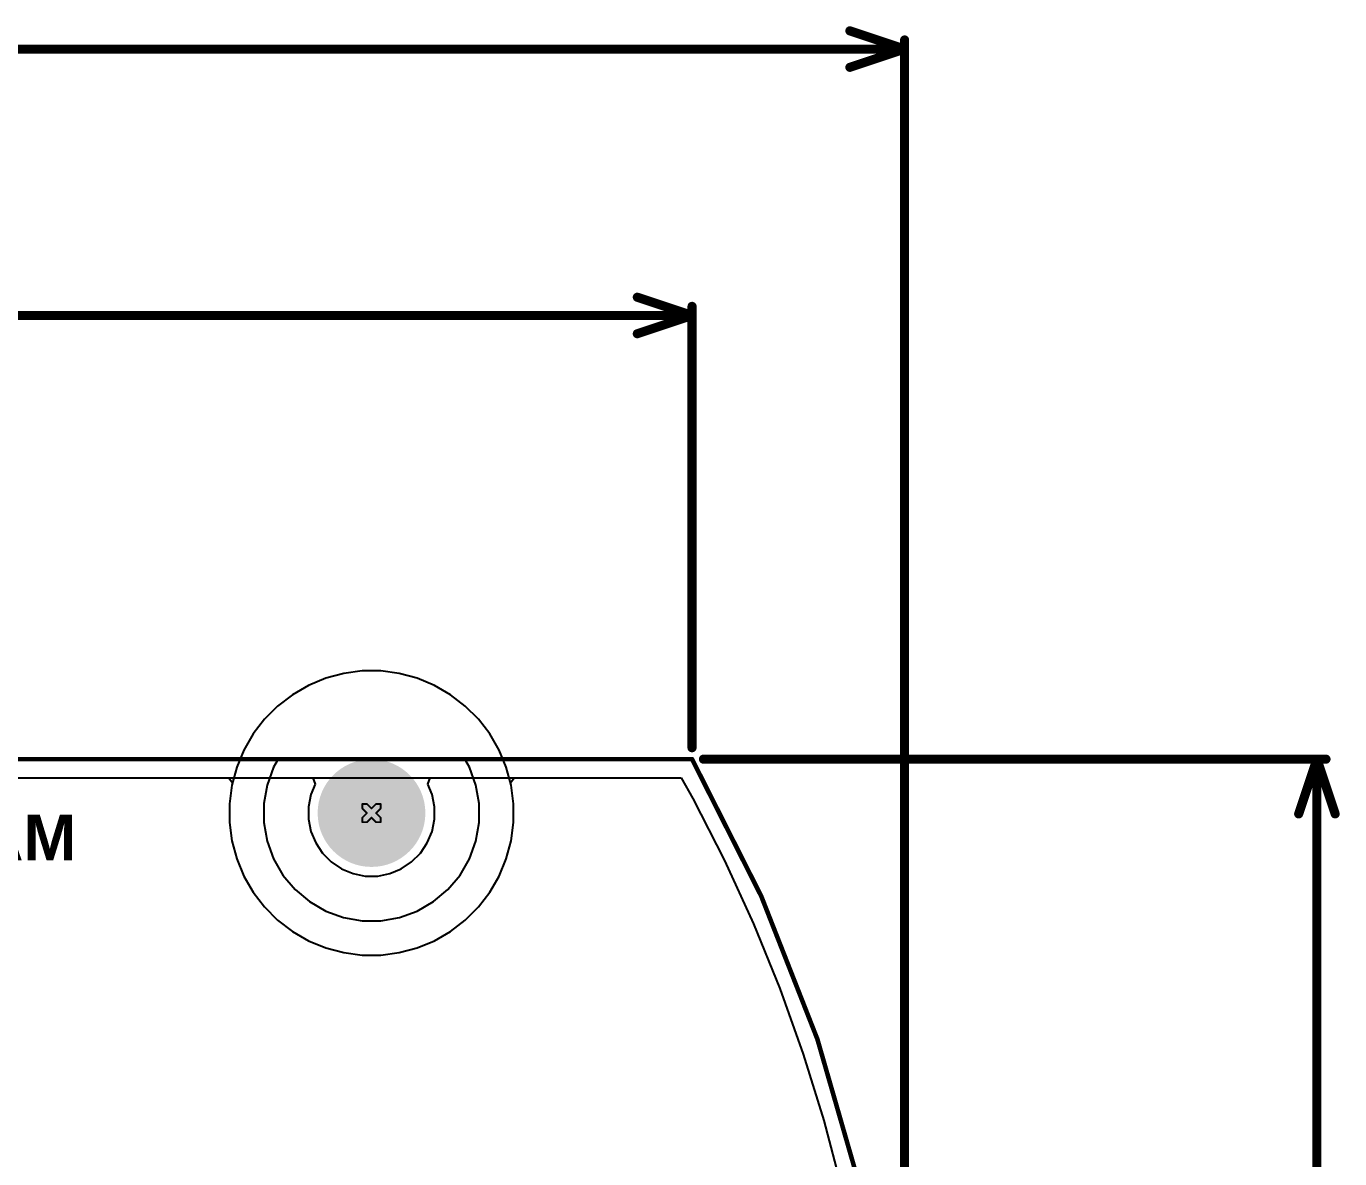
# Model space of a CAD drawing. Header units: inches. Extents: x -6 to 385, y -2 to 98.
# Drawn here: x 61.06 to 97.63, y 33.88 to 65.41 of the extents above; entities that cross this region are included whole.
import ezdxf

# ---------------------------------------------------------------- set-up
doc = ezdxf.new("R2010")
doc.units = ezdxf.units.IN
for name, color, linetype in [('Board outline', 216, 'Continuous'), ('Bottom Layer', 5, 'Continuous'), ('Bottom Overlay', 54, 'Continuous'), ('Bottom Solder', 6, 'Continuous'), ('Dimensions', 6, 'Continuous'), ('Drill Drawing', 1, 'Continuous'), ('Layer 1', 16, 'Continuous'), ('Layer 2', 76, 'Continuous'), ('Multi-Layer', 9, 'Continuous'), ('Pad Holes', 156, 'Continuous'), ('Top Layer', 1, 'Continuous'), ('Top Solder', 216, 'Continuous')]:
    doc.layers.add(name, color=color, linetype=linetype)
doc.styles.add('Arial_Bold', font='', dxfattribs={"height": 0.2})
doc.styles.get('Arial_Bold').set_extended_font_data('Arial', bold=True)

msp = doc.modelspace()

# ---------------------------------------------------------------- hatches: boundary and pattern name
at = {"layer": 'Bottom Layer'}
h = msp.add_hatch(color=5, dxfattribs=at)
edge = h.paths.add_edge_path()
edge.add_arc((70.67, 43.5), 0.762, 0, 360)
at = {"layer": 'Bottom Solder'}
h = msp.add_hatch(color=6, dxfattribs=at)
edge = h.paths.add_edge_path()
edge.add_arc((70.67, 43.5), 0.864, 0, 360)
at = {"layer": 'Layer 1'}
h = msp.add_hatch(color=16, dxfattribs=at)
edge = h.paths.add_edge_path()
edge.add_arc((70.67, 43.5), 0.762, 0, 360)
at = {"layer": 'Layer 2'}
h = msp.add_hatch(color=76, dxfattribs=at)
edge = h.paths.add_edge_path()
edge.add_arc((70.67, 43.5), 0.762, 0, 360)
at = {"layer": 'Multi-Layer'}
h = msp.add_hatch(color=9, dxfattribs=at)
edge = h.paths.add_edge_path()
edge.add_arc((70.67, 43.5), 0.762, 0, 360)
at = {"layer": 'Pad Holes'}
h = msp.add_hatch(color=7, dxfattribs=at)
edge = h.paths.add_edge_path()
edge.add_arc((70.67, 43.5), 1.5, 0, 360)
at = {"layer": 'Top Layer'}
h = msp.add_hatch(color=1, dxfattribs=at)
edge = h.paths.add_edge_path()
edge.add_arc((70.67, 43.5), 0.762, 0, 360)
at = {"layer": 'Top Solder'}
h = msp.add_hatch(color=216, dxfattribs=at)
edge = h.paths.add_edge_path()
edge.add_arc((70.67, 43.5), 0.864, 0, 360)

# ---------------------------------------------------------------- linework, layer by layer
at = {"layer": 'Board outline'}
for points in [[(0, 45, 0.127, 0.127, 0), (79.597, 45, 0.127, 0.127, 0)], [(79.597, 45, 0.127, 0.127, -0.263107), (79.597, 0, 0.127, 0.127, 0)]]:
    msp.add_lwpolyline(points, format="xyseb", dxfattribs=at)
msp.add_lwpolyline([(79.565, 45, 0.0635, 0.0635, 1), (79.628, 45, 0.0635, 0.0635, 1)], format="xyseb", close=True, dxfattribs=at)
msp.add_lwpolyline([(79.565, 45, 0.0635, 0.0635, 1), (79.628, 45, 0.0635, 0.0635, 1)], format="xyseb", close=True, dxfattribs=at)
at = {"layer": 'Bottom Layer'}
for p, q in [((69.396, 47.253), (68.917, 47.055)), ((69.896, 47.387), (69.396, 47.253)), ((70.41, 47.455), (69.896, 47.387)), ((70.67, 47.455), (70.41, 47.455)), ((70.929, 47.455), (70.67, 47.455)), ((71.443, 47.387), (70.929, 47.455)), ((71.943, 47.253), (71.443, 47.387)), ((72.422, 47.055), (71.943, 47.253)), ((68.917, 47.055), (68.468, 46.795)), ((72.871, 46.795), (72.422, 47.055)), ((68.056, 46.48), (67.69, 46.113)), ((68.468, 46.795), (68.056, 46.48)), ((73.283, 46.48), (72.871, 46.795)), ((73.649, 46.113), (73.283, 46.48)), ((67.69, 46.113), (67.374, 45.702)), ((73.965, 45.702), (73.649, 46.113)), ((67.374, 45.702), (67.115, 45.253)), ((74.224, 45.253), (73.965, 45.702)), ((67.115, 45.253), (66.917, 44.774)), ((68.071, 45), (67.94, 44.773)), ((73.268, 45), (68.071, 45)), ((73.399, 44.773), (73.268, 45)), ((73.268, 45), (73.268, 45)), ((74.422, 44.774), (74.224, 45.253)), ((66.917, 44.774), (66.782, 44.273)), ((67.94, 44.773), (67.761, 44.279)), ((73.578, 44.279), (73.399, 44.773)), ((74.557, 44.273), (74.422, 44.774)), ((31.125, 44.482), (66.692, 44.482)), ((66.692, 44.482), (66.801, 44.341)), ((66.782, 44.273), (66.715, 43.759)), ((66.782, 44.273), (66.715, 43.759)), ((66.801, 44.341), (66.782, 44.273)), ((67.761, 44.279), (67.67, 43.762)), ((73.67, 43.762), (73.578, 44.279)), ((74.538, 44.341), (74.647, 44.482)), ((74.557, 44.273), (74.538, 44.341)), ((74.624, 43.759), (74.557, 44.273)), ((74.624, 43.759), (74.557, 44.273)), ((74.647, 44.482), (79.294, 44.482)), ((79.294, 44.482), (79.623, 43.901)), ((79.623, 43.901), (80.503, 42.175)), ((66.715, 43.759), (66.715, 43.5)), ((66.715, 43.759), (66.715, 43.241)), ((67.67, 43.762), (67.67, 43.238)), ((73.67, 43.238), (73.67, 43.762)), ((74.624, 43.5), (74.624, 43.759)), ((74.624, 43.241), (74.624, 43.759)), ((66.715, 43.5), (66.715, 43.5)), ((66.715, 43.5), (66.715, 43.241)), ((66.715, 43.241), (66.782, 42.727)), ((66.715, 43.241), (66.782, 42.727)), ((67.67, 43.238), (67.761, 42.721)), ((73.578, 42.721), (73.67, 43.238)), ((74.557, 42.727), (74.624, 43.241)), ((74.557, 42.727), (74.624, 43.241)), ((74.624, 43.241), (74.624, 43.5)), ((66.782, 42.727), (66.917, 42.226)), ((66.782, 42.727), (66.917, 42.226)), ((67.761, 42.721), (67.94, 42.227)), ((73.399, 42.227), (73.578, 42.721)), ((74.422, 42.226), (74.557, 42.727)), ((74.422, 42.226), (74.557, 42.727)), ((66.917, 42.226), (67.115, 41.747)), ((66.917, 42.226), (67.115, 41.747)), ((67.94, 42.227), (68.203, 41.773)), ((73.136, 41.773), (73.399, 42.227)), ((74.224, 41.747), (74.422, 42.226)), ((74.224, 41.747), (74.422, 42.226)), ((80.503, 42.175), (81.309, 40.412)), ((67.115, 41.747), (67.374, 41.298)), ((67.115, 41.747), (67.374, 41.298)), ((68.203, 41.773), (68.54, 41.371)), ((72.799, 41.371), (73.136, 41.773)), ((73.965, 41.298), (74.224, 41.747)), ((73.965, 41.298), (74.224, 41.747)), ((68.54, 41.371), (68.942, 41.033)), ((72.397, 41.033), (72.799, 41.371)), ((67.374, 41.298), (67.69, 40.887)), ((67.374, 41.298), (67.69, 40.887)), ((68.942, 41.033), (69.397, 40.771)), ((71.942, 40.771), (72.397, 41.033)), ((73.649, 40.887), (73.965, 41.298)), ((73.649, 40.887), (73.965, 41.298)), ((67.69, 40.887), (68.056, 40.52)), ((67.69, 40.887), (68.056, 40.52)), ((69.397, 40.771), (69.89, 40.591)), ((71.449, 40.591), (71.942, 40.771)), ((73.283, 40.52), (73.649, 40.887)), ((73.283, 40.52), (73.649, 40.887)), ((68.056, 40.52), (68.468, 40.205)), ((68.056, 40.52), (68.468, 40.205)), ((69.89, 40.591), (70.407, 40.5)), ((70.407, 40.5), (70.932, 40.5)), ((70.932, 40.5), (71.449, 40.591)), ((72.871, 40.205), (73.283, 40.52)), ((72.871, 40.205), (73.283, 40.52)), ((81.309, 40.412), (82.039, 38.616)), ((68.468, 40.205), (68.917, 39.945)), ((68.468, 40.205), (68.917, 39.945)), ((68.917, 39.945), (69.396, 39.747)), ((68.917, 39.945), (69.396, 39.747)), ((71.943, 39.747), (72.422, 39.945)), ((71.943, 39.747), (72.422, 39.945)), ((72.422, 39.945), (72.871, 40.205)), ((72.422, 39.945), (72.871, 40.205)), ((69.396, 39.747), (69.896, 39.613)), ((69.396, 39.747), (69.896, 39.613)), ((69.896, 39.613), (70.41, 39.545)), ((69.896, 39.613), (70.41, 39.545)), ((70.41, 39.545), (70.67, 39.545)), ((70.41, 39.545), (70.929, 39.545)), ((70.67, 39.545), (70.929, 39.545)), ((70.929, 39.545), (71.443, 39.613)), ((70.929, 39.545), (71.443, 39.613)), ((71.443, 39.613), (71.943, 39.747)), ((71.443, 39.613), (71.943, 39.747)), ((82.039, 38.616), (82.691, 36.79)), ((82.691, 36.79), (83.264, 34.938)), ((83.264, 34.938), (83.757, 33.064))]:
    msp.add_line(p, q, dxfattribs=at)
at = {"layer": 'Dimensions'}
for points in [[(83.992, 65.278, 0.254, 0.254, 0), (85.516, 64.77, 0.254, 0.254, 0)], [(85.516, 22.818, 0.254, 0.254, 0), (85.516, 65.024, 0.254, 0.254, 0)], [(44.624, 64.77, 0.254, 0.254, 0), (85.516, 64.77, 0.254, 0.254, 0)], [(83.992, 64.262, 0.254, 0.254, 0), (85.516, 64.77, 0.254, 0.254, 0)], [(78.073, 57.861, 0.254, 0.254, 0), (79.597, 57.353, 0.254, 0.254, 0)], [(44.75, 57.353, 0.254, 0.254, 0), (79.597, 57.353, 0.254, 0.254, 0)], [(78.073, 56.845, 0.254, 0.254, 0), (79.597, 57.353, 0.254, 0.254, 0)], [(79.597, 45.318, 0.254, 0.254, 0), (79.597, 57.607, 0.254, 0.254, 0)], [(79.914, 45, 0.254, 0.254, 0), (97.254, 45, 0.254, 0.254, 0)], [(96.492, 43.476, 0.254, 0.254, 0), (97, 45, 0.254, 0.254, 0)], [(97, 45, 0.254, 0.254, 0), (97.508, 43.476, 0.254, 0.254, 0)], [(97, 27.451, 0.254, 0.254, 0), (97, 45, 0.254, 0.254, 0)]]:
    msp.add_lwpolyline(points, format="xyseb", dxfattribs=at)
for points in [[(83.929, 65.278, 0.127, 0.127, 1), (84.056, 65.278, 0.127, 0.127, 1)], [(85.453, 65.024, 0.127, 0.127, 1), (85.58, 65.024, 0.127, 0.127, 1)], [(85.453, 64.77, 0.127, 0.127, 1), (85.58, 64.77, 0.127, 0.127, 1)], [(85.453, 64.77, 0.127, 0.127, 1), (85.58, 64.77, 0.127, 0.127, 1)], [(85.453, 64.77, 0.127, 0.127, 1), (85.58, 64.77, 0.127, 0.127, 1)], [(83.929, 64.262, 0.127, 0.127, 1), (84.056, 64.262, 0.127, 0.127, 1)], [(78.009, 57.861, 0.127, 0.127, 1), (78.136, 57.861, 0.127, 0.127, 1)], [(79.533, 57.607, 0.127, 0.127, 1), (79.66, 57.607, 0.127, 0.127, 1)], [(79.533, 57.353, 0.127, 0.127, 1), (79.66, 57.353, 0.127, 0.127, 1)], [(79.533, 57.353, 0.127, 0.127, 1), (79.66, 57.353, 0.127, 0.127, 1)], [(79.533, 57.353, 0.127, 0.127, 1), (79.66, 57.353, 0.127, 0.127, 1)], [(78.009, 56.845, 0.127, 0.127, 1), (78.136, 56.845, 0.127, 0.127, 1)], [(79.533, 45.318, 0.127, 0.127, 1), (79.66, 45.318, 0.127, 0.127, 1)], [(79.851, 45, 0.127, 0.127, 1), (79.978, 45, 0.127, 0.127, 1)], [(96.936, 45, 0.127, 0.127, 1), (97.063, 45, 0.127, 0.127, 1)], [(96.936, 45, 0.127, 0.127, 1), (97.063, 45, 0.127, 0.127, 1)], [(96.936, 45, 0.127, 0.127, 1), (97.063, 45, 0.127, 0.127, 1)], [(97.19, 45, 0.127, 0.127, 1), (97.317, 45, 0.127, 0.127, 1)], [(96.428, 43.476, 0.127, 0.127, 1), (96.555, 43.476, 0.127, 0.127, 1)], [(97.444, 43.476, 0.127, 0.127, 1), (97.571, 43.476, 0.127, 0.127, 1)]]:
    msp.add_lwpolyline(points, format="xyseb", close=True, dxfattribs=at)
at = {"layer": 'Drill Drawing'}
for points in [[(70.416, 43.627, 0.0508, 0.0508, 0), (70.416, 43.754, 0.0508, 0.0508, 0)], [(70.416, 43.754, 0.0508, 0.0508, 0), (70.543, 43.754, 0.0508, 0.0508, 0)], [(70.416, 43.627, 0.0508, 0.0508, 0), (70.543, 43.5, 0.0508, 0.0508, 0)], [(70.543, 43.754, 0.0508, 0.0508, 0), (70.67, 43.627, 0.0508, 0.0508, 0)], [(70.67, 43.627, 0.0508, 0.0508, 0), (70.797, 43.754, 0.0508, 0.0508, 0)], [(70.797, 43.754, 0.0508, 0.0508, 0), (70.924, 43.754, 0.0508, 0.0508, 0)], [(70.797, 43.5, 0.0508, 0.0508, 0), (70.924, 43.627, 0.0508, 0.0508, 0)], [(70.924, 43.627, 0.0508, 0.0508, 0), (70.924, 43.754, 0.0508, 0.0508, 0)], [(70.416, 43.373, 0.0508, 0.0508, 0), (70.543, 43.5, 0.0508, 0.0508, 0)], [(70.416, 43.246, 0.0508, 0.0508, 0), (70.416, 43.373, 0.0508, 0.0508, 0)], [(70.416, 43.246, 0.0508, 0.0508, 0), (70.543, 43.246, 0.0508, 0.0508, 0)], [(70.543, 43.246, 0.0508, 0.0508, 0), (70.67, 43.373, 0.0508, 0.0508, 0)], [(70.67, 43.373, 0.0508, 0.0508, 0), (70.797, 43.246, 0.0508, 0.0508, 0)], [(70.797, 43.5, 0.0508, 0.0508, 0), (70.924, 43.373, 0.0508, 0.0508, 0)], [(70.797, 43.246, 0.0508, 0.0508, 0), (70.924, 43.246, 0.0508, 0.0508, 0)], [(70.924, 43.246, 0.0508, 0.0508, 0), (70.924, 43.373, 0.0508, 0.0508, 0)]]:
    msp.add_lwpolyline(points, format="xyseb", dxfattribs=at)
for points in [[(70.403, 43.754, 0.0254, 0.0254, 1), (70.428, 43.754, 0.0254, 0.0254, 1)], [(70.403, 43.754, 0.0254, 0.0254, 1), (70.428, 43.754, 0.0254, 0.0254, 1)], [(70.403, 43.627, 0.0254, 0.0254, 1), (70.428, 43.627, 0.0254, 0.0254, 1)], [(70.403, 43.627, 0.0254, 0.0254, 1), (70.428, 43.627, 0.0254, 0.0254, 1)], [(70.53, 43.754, 0.0254, 0.0254, 1), (70.555, 43.754, 0.0254, 0.0254, 1)], [(70.53, 43.754, 0.0254, 0.0254, 1), (70.555, 43.754, 0.0254, 0.0254, 1)], [(70.657, 43.627, 0.0254, 0.0254, 1), (70.682, 43.627, 0.0254, 0.0254, 1)], [(70.657, 43.627, 0.0254, 0.0254, 1), (70.682, 43.627, 0.0254, 0.0254, 1)], [(70.784, 43.754, 0.0254, 0.0254, 1), (70.809, 43.754, 0.0254, 0.0254, 1)], [(70.784, 43.754, 0.0254, 0.0254, 1), (70.809, 43.754, 0.0254, 0.0254, 1)], [(70.911, 43.754, 0.0254, 0.0254, 1), (70.936, 43.754, 0.0254, 0.0254, 1)], [(70.911, 43.754, 0.0254, 0.0254, 1), (70.936, 43.754, 0.0254, 0.0254, 1)], [(70.911, 43.627, 0.0254, 0.0254, 1), (70.936, 43.627, 0.0254, 0.0254, 1)], [(70.911, 43.627, 0.0254, 0.0254, 1), (70.936, 43.627, 0.0254, 0.0254, 1)], [(70.403, 43.373, 0.0254, 0.0254, 1), (70.428, 43.373, 0.0254, 0.0254, 1)], [(70.403, 43.373, 0.0254, 0.0254, 1), (70.428, 43.373, 0.0254, 0.0254, 1)], [(70.403, 43.246, 0.0254, 0.0254, 1), (70.428, 43.246, 0.0254, 0.0254, 1)], [(70.403, 43.246, 0.0254, 0.0254, 1), (70.428, 43.246, 0.0254, 0.0254, 1)], [(70.53, 43.5, 0.0254, 0.0254, 1), (70.555, 43.5, 0.0254, 0.0254, 1)], [(70.53, 43.5, 0.0254, 0.0254, 1), (70.555, 43.5, 0.0254, 0.0254, 1)], [(70.53, 43.246, 0.0254, 0.0254, 1), (70.555, 43.246, 0.0254, 0.0254, 1)], [(70.53, 43.246, 0.0254, 0.0254, 1), (70.555, 43.246, 0.0254, 0.0254, 1)], [(70.657, 43.373, 0.0254, 0.0254, 1), (70.682, 43.373, 0.0254, 0.0254, 1)], [(70.657, 43.373, 0.0254, 0.0254, 1), (70.682, 43.373, 0.0254, 0.0254, 1)], [(70.784, 43.5, 0.0254, 0.0254, 1), (70.809, 43.5, 0.0254, 0.0254, 1)], [(70.784, 43.5, 0.0254, 0.0254, 1), (70.809, 43.5, 0.0254, 0.0254, 1)], [(70.784, 43.246, 0.0254, 0.0254, 1), (70.809, 43.246, 0.0254, 0.0254, 1)], [(70.784, 43.246, 0.0254, 0.0254, 1), (70.809, 43.246, 0.0254, 0.0254, 1)], [(70.911, 43.373, 0.0254, 0.0254, 1), (70.936, 43.373, 0.0254, 0.0254, 1)], [(70.911, 43.373, 0.0254, 0.0254, 1), (70.936, 43.373, 0.0254, 0.0254, 1)], [(70.911, 43.246, 0.0254, 0.0254, 1), (70.936, 43.246, 0.0254, 0.0254, 1)], [(70.911, 43.246, 0.0254, 0.0254, 1), (70.936, 43.246, 0.0254, 0.0254, 1)]]:
    msp.add_lwpolyline(points, format="xyseb", close=True, dxfattribs=at)
at = {"layer": 'Layer 1'}
for p, q in [((31.125, 44.482), (79.294, 44.482)), ((79.294, 44.482), (79.623, 43.901)), ((79.623, 43.901), (80.503, 42.175)), ((80.503, 42.175), (81.309, 40.412)), ((81.309, 40.412), (82.039, 38.616)), ((82.039, 38.616), (82.691, 36.79)), ((82.691, 36.79), (83.264, 34.938)), ((83.264, 34.938), (83.757, 33.064))]:
    msp.add_line(p, q, dxfattribs=at)
at = {"layer": 'Layer 2'}
for p, q in [((31.125, 44.482), (69.034, 44.482)), ((69.104, 44.304), (68.983, 44.012)), ((69.034, 44.482), (69.104, 44.304)), ((72.235, 44.304), (72.305, 44.482)), ((72.356, 44.012), (72.235, 44.304)), ((72.305, 44.482), (79.294, 44.482)), ((79.294, 44.482), (79.623, 43.901)), ((68.983, 44.012), (68.916, 43.673)), ((72.424, 43.673), (72.356, 44.012)), ((79.623, 43.901), (80.503, 42.175)), ((68.916, 43.673), (68.916, 43.327)), ((72.424, 43.327), (72.424, 43.673)), ((68.916, 43.327), (68.983, 42.988)), ((72.356, 42.988), (72.424, 43.327)), ((68.983, 42.988), (69.115, 42.669)), ((72.224, 42.669), (72.356, 42.988)), ((69.115, 42.669), (69.307, 42.382)), ((72.032, 42.382), (72.224, 42.669)), ((69.307, 42.382), (69.551, 42.138)), ((69.551, 42.138), (69.839, 41.946)), ((71.5, 41.946), (71.788, 42.138)), ((71.788, 42.138), (72.032, 42.382)), ((80.503, 42.175), (81.309, 40.412)), ((69.839, 41.946), (70.158, 41.813)), ((70.158, 41.813), (70.497, 41.746)), ((70.497, 41.746), (70.842, 41.746)), ((70.842, 41.746), (71.181, 41.813)), ((71.181, 41.813), (71.5, 41.946)), ((81.309, 40.412), (82.039, 38.616)), ((82.039, 38.616), (82.691, 36.79)), ((82.691, 36.79), (83.264, 34.938)), ((83.264, 34.938), (83.757, 33.064))]:
    msp.add_line(p, q, dxfattribs=at)
at = {"layer": 'Top Layer'}
for p, q in [((69.396, 47.253), (68.917, 47.055)), ((69.896, 47.387), (69.396, 47.253)), ((70.41, 47.455), (69.896, 47.387)), ((70.67, 47.455), (70.41, 47.455)), ((70.929, 47.455), (70.67, 47.455)), ((71.443, 47.387), (70.929, 47.455)), ((71.943, 47.253), (71.443, 47.387)), ((72.422, 47.055), (71.943, 47.253)), ((68.917, 47.055), (68.468, 46.795)), ((72.871, 46.795), (72.422, 47.055)), ((68.056, 46.48), (67.69, 46.113)), ((68.468, 46.795), (68.056, 46.48)), ((73.283, 46.48), (72.871, 46.795)), ((73.649, 46.113), (73.283, 46.48)), ((67.69, 46.113), (67.374, 45.702)), ((73.965, 45.702), (73.649, 46.113)), ((67.374, 45.702), (67.115, 45.253)), ((74.224, 45.253), (73.965, 45.702)), ((67.115, 45.253), (66.917, 44.774)), ((68.071, 45), (67.94, 44.773)), ((73.268, 45), (68.071, 45)), ((73.399, 44.773), (73.268, 45)), ((73.268, 45), (73.268, 45)), ((74.422, 44.774), (74.224, 45.253)), ((66.917, 44.774), (66.782, 44.273)), ((67.94, 44.773), (67.761, 44.279)), ((73.578, 44.279), (73.399, 44.773)), ((74.557, 44.273), (74.422, 44.774)), ((33.5, 44.482), (66.692, 44.482)), ((66.692, 44.482), (66.801, 44.341)), ((66.782, 44.273), (66.715, 43.759)), ((66.782, 44.273), (66.715, 43.759)), ((66.801, 44.341), (66.782, 44.273)), ((67.761, 44.279), (67.67, 43.762)), ((73.67, 43.762), (73.578, 44.279)), ((74.538, 44.341), (74.647, 44.482)), ((74.557, 44.273), (74.538, 44.341)), ((74.624, 43.759), (74.557, 44.273)), ((74.624, 43.759), (74.557, 44.273)), ((74.647, 44.482), (79.294, 44.482)), ((79.294, 44.482), (79.623, 43.901)), ((79.623, 43.901), (80.503, 42.175)), ((66.715, 43.759), (66.715, 43.5)), ((66.715, 43.759), (66.715, 43.241)), ((67.67, 43.762), (67.67, 43.238)), ((73.67, 43.238), (73.67, 43.762)), ((74.624, 43.5), (74.624, 43.759)), ((74.624, 43.241), (74.624, 43.759)), ((66.715, 43.5), (66.715, 43.5)), ((66.715, 43.5), (66.715, 43.241)), ((66.715, 43.241), (66.782, 42.727)), ((66.715, 43.241), (66.782, 42.727)), ((67.67, 43.238), (67.761, 42.721)), ((73.578, 42.721), (73.67, 43.238)), ((74.557, 42.727), (74.624, 43.241)), ((74.557, 42.727), (74.624, 43.241)), ((74.624, 43.241), (74.624, 43.5)), ((66.782, 42.727), (66.917, 42.226)), ((66.782, 42.727), (66.917, 42.226)), ((67.761, 42.721), (67.94, 42.227)), ((73.399, 42.227), (73.578, 42.721)), ((74.422, 42.226), (74.557, 42.727)), ((74.422, 42.226), (74.557, 42.727)), ((66.917, 42.226), (67.115, 41.747)), ((66.917, 42.226), (67.115, 41.747)), ((67.94, 42.227), (68.203, 41.773)), ((73.136, 41.773), (73.399, 42.227)), ((74.224, 41.747), (74.422, 42.226)), ((74.224, 41.747), (74.422, 42.226)), ((80.503, 42.175), (81.309, 40.412)), ((67.115, 41.747), (67.374, 41.298)), ((67.115, 41.747), (67.374, 41.298)), ((68.203, 41.773), (68.54, 41.371)), ((72.799, 41.371), (73.136, 41.773)), ((73.965, 41.298), (74.224, 41.747)), ((73.965, 41.298), (74.224, 41.747)), ((68.54, 41.371), (68.942, 41.033)), ((72.397, 41.033), (72.799, 41.371)), ((67.374, 41.298), (67.69, 40.887)), ((67.374, 41.298), (67.69, 40.887)), ((68.942, 41.033), (69.397, 40.771)), ((71.942, 40.771), (72.397, 41.033)), ((73.649, 40.887), (73.965, 41.298)), ((73.649, 40.887), (73.965, 41.298)), ((67.69, 40.887), (68.056, 40.52)), ((67.69, 40.887), (68.056, 40.52)), ((69.397, 40.771), (69.89, 40.591)), ((71.449, 40.591), (71.942, 40.771)), ((73.283, 40.52), (73.649, 40.887)), ((73.283, 40.52), (73.649, 40.887)), ((68.056, 40.52), (68.468, 40.205)), ((68.056, 40.52), (68.468, 40.205)), ((69.89, 40.591), (70.407, 40.5)), ((70.407, 40.5), (70.932, 40.5)), ((70.932, 40.5), (71.449, 40.591)), ((72.871, 40.205), (73.283, 40.52)), ((72.871, 40.205), (73.283, 40.52)), ((81.309, 40.412), (82.039, 38.616)), ((68.468, 40.205), (68.917, 39.945)), ((68.468, 40.205), (68.917, 39.945)), ((68.917, 39.945), (69.396, 39.747)), ((68.917, 39.945), (69.396, 39.747)), ((71.943, 39.747), (72.422, 39.945)), ((71.943, 39.747), (72.422, 39.945)), ((72.422, 39.945), (72.871, 40.205)), ((72.422, 39.945), (72.871, 40.205)), ((69.396, 39.747), (69.896, 39.613)), ((69.396, 39.747), (69.896, 39.613)), ((69.896, 39.613), (70.41, 39.545)), ((69.896, 39.613), (70.41, 39.545)), ((70.41, 39.545), (70.67, 39.545)), ((70.41, 39.545), (70.929, 39.545)), ((70.67, 39.545), (70.929, 39.545)), ((70.929, 39.545), (71.443, 39.613)), ((70.929, 39.545), (71.443, 39.613)), ((71.443, 39.613), (71.943, 39.747)), ((71.443, 39.613), (71.943, 39.747)), ((82.039, 38.616), (82.691, 36.79)), ((82.691, 36.79), (83.264, 34.938)), ((83.264, 34.938), (83.757, 33.064))]:
    msp.add_line(p, q, dxfattribs=at)

# ---------------------------------------------------------------- texts
at = {"layer": 'Bottom Overlay', "style": 'Arial_Bold', "text_generation_flag": 2}
msp.add_text('MAIN-BOARD', height=1.27, dxfattribs=at).set_placement((62.452, 42.181))

doc.saveas('drawing.dxf')
